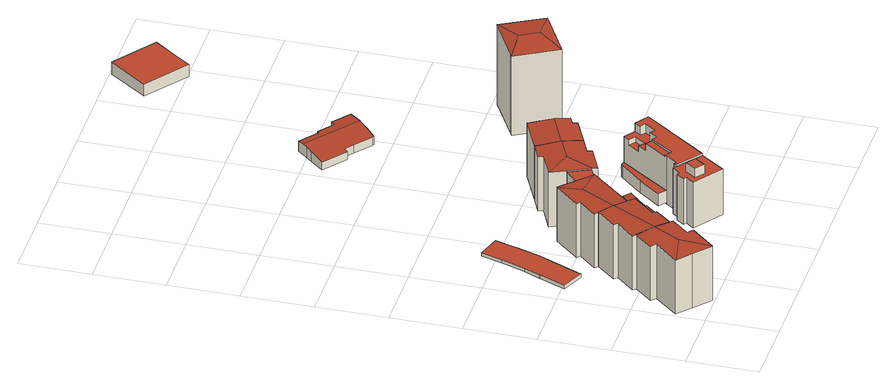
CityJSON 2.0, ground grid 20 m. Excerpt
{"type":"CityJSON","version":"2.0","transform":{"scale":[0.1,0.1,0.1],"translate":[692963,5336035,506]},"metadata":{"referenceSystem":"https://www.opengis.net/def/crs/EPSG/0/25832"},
"CityObjects":{
"building1":{"type":"Building","attributes":{"Gemeindeschluessel":"09162000","HoeheDach":"524.100","HoeheGrund":"506.784","Methode":"2000","NiedrigsteTraufeDesGebaeudes":"523.494","Geometrietyp2DReferenz":"3000","function":"31001_1000","roofType":"3200","measuredHeight":17.32,"storeysAboveGround":5},"address":[{"country":"Germany","locality":"München","thoroughfareName":"Oettingenstraße 62"}],"geometry":[{"type":"Solid","lod":"2","boundaries":[[[[0,1,2,3]],[[1,0,4,5,6,7,8,9]],[[10,11,6,5,12]],[[13,14,15,9,8]],[[16,17,18,19]],[[20,21,22,23,24]],[[15,2,1,9]],[[13,21,20,14]],[[6,11,25,16,19,23,22,7]],[[22,21,13,8,7]],[[4,0,3,26]],[[25,11,10,27]],[[19,18,24,23]],[[25,27,17,16]],[[14,20,24,18,17,27,10,12,26,3,2,15]],[[5,4,26,12]]]],"semantics":{"surfaces":[{"type":"WallSurface"},{"type":"RoofSurface","Dachneigung":"85.106","Dachorientierung":"119.418","Flaeche":"68.062","Z_MAX":"17.316","Z_MAX_ASL":"524.100","Z_MIN":"16.774","Z_MIN_ASL":"523.557"},{"type":"RoofSurface","Dachneigung":"85.106","Dachorientierung":"299.418","Flaeche":"74.211","Z_MAX":"17.316","Z_MAX_ASL":"524.100","Z_MIN":"16.711","Z_MIN_ASL":"523.494"},{"type":"RoofSurface","Dachneigung":"85.931","Dachorientierung":"236.904","Flaeche":"41.342","Z_MAX":"17.316","Z_MAX_ASL":"524.100","Z_MIN":"16.726","Z_MIN_ASL":"523.510"},{"type":"GroundSurface"}],"values":[[0,1,0,0,0,0,0,0,2,3,0,0,0,0,4,0]]}}]},
"building2":{"type":"Building","attributes":{"Gemeindeschluessel":"09162000","HoeheDach":"524.100","HoeheGrund":"506.849","Methode":"2000","NiedrigsteTraufeDesGebaeudes":"523.621","Geometrietyp2DReferenz":"3000","function":"31001_1000","roofType":"3100","measuredHeight":17.25,"storeysAboveGround":5},"address":[{"country":"Germany","locality":"München","thoroughfareName":"Oettingenstraße 64"}],"geometry":[{"type":"Solid","lod":"2","boundaries":[[[[28,29,30,31]],[[32,33,34,35]],[[36,37,38,39]],[[37,40,41,38]],[[40,42,43,44,41]],[[31,30,45,39,38,41,44,35,34,46,47,48]],[[43,42,49,50,51,52,33,32]],[[53,36,39,45]],[[51,50,48,47]],[[33,52,46,34]],[[52,51,47,46]],[[50,49,28,31,48]],[[29,53,45,30]],[[43,32,35,44]],[[37,36,53,29,28,49,42,40]]]],"semantics":{"surfaces":[{"type":"WallSurface"},{"type":"GroundSurface"},{"type":"RoofSurface","Dachneigung":"85.957","Dachorientierung":"298.184","Flaeche":"83.254","Z_MAX":"17.251","Z_MAX_ASL":"524.100","Z_MIN":"16.772","Z_MIN_ASL":"523.621"},{"type":"RoofSurface","Dachneigung":"85.957","Dachorientierung":"118.184","Flaeche":"83.237","Z_MAX":"17.251","Z_MAX_ASL":"524.100","Z_MIN":"16.773","Z_MIN_ASL":"523.621"}],"values":[[0,0,0,0,0,1,2,0,0,0,0,0,0,0,3]]}}]},
"building3":{"type":"Building","attributes":{"Gemeindeschluessel":"09162000","HoeheDach":"508.620","HoeheGrund":"507.620","Methode":"2000","NiedrigsteTraufeDesGebaeudes":"508.620","Geometrietyp2DReferenz":"3000","function":"53001_1800","roofType":"1000","measuredHeight":1},"geometry":[{"type":"Solid","lod":"2","boundaries":[[[[54,55,56,57]],[[58,59,60,61]],[[62,63,64,65]],[[66,54,57,67]],[[55,62,65,56]],[[68,67,57,56,65,64,69,70,71,72,73,61,60]],[[74,75,70,69]],[[59,76,68,60]],[[63,74,69,64]],[[77,58,61,73]],[[76,66,67,68]],[[78,77,73,72]],[[77,78,79,75,74,63,62,55,54,66,76,59,58]],[[79,78,72,71]],[[75,79,71,70]]]],"semantics":{"surfaces":[{"type":"WallSurface"},{"type":"GroundSurface"},{"type":"RoofSurface","Dachneigung":"90.000","Dachorientierung":"-1.000","Flaeche":"189.374","Z_MAX":"1.000","Z_MAX_ASL":"508.620","Z_MIN":"1.000","Z_MIN_ASL":"508.620"}],"values":[[0,0,0,0,0,1,0,0,0,0,0,0,2,0,0]]}}]},
"building4":{"type":"Building","attributes":{"Gemeindeschluessel":"09162000","HoeheDach":"524.100","HoeheGrund":"506.938","Methode":"2000","NiedrigsteTraufeDesGebaeudes":"523.472","Geometrietyp2DReferenz":"3000","function":"31001_1000","roofType":"3200","measuredHeight":17.16,"storeysAboveGround":5},"address":[{"country":"Germany","locality":"München","thoroughfareName":"Oettingenstraße 66"}],"geometry":[{"type":"Solid","lod":"2","boundaries":[[[[80,49,81,82]],[[83,84,85,86,87]],[[31,81,49,88,48]],[[89,90,86,85,80,82]],[[88,91,92,48]],[[31,93,82,81]],[[94,95,90,89]],[[91,96,97,92]],[[96,84,83,97]],[[86,90,95,87]],[[48,92,97,83,87,95,94,93,31]],[[89,82,93,94]],[[49,80,85,84,96,91,88]]]],"semantics":{"surfaces":[{"type":"RoofSurface","Dachneigung":"85.316","Dachorientierung":"119.510","Flaeche":"75.655","Z_MAX":"17.162","Z_MAX_ASL":"524.100","Z_MIN":"16.537","Z_MIN_ASL":"523.474"},{"type":"WallSurface"},{"type":"RoofSurface","Dachneigung":"84.637","Dachorientierung":"57.600","Flaeche":"30.318","Z_MAX":"17.162","Z_MAX_ASL":"524.100","Z_MIN":"16.534","Z_MIN_ASL":"523.472"},{"type":"GroundSurface"},{"type":"RoofSurface","Dachneigung":"85.316","Dachorientierung":"299.510","Flaeche":"69.180","Z_MAX":"17.162","Z_MAX_ASL":"524.100","Z_MIN":"16.678","Z_MIN_ASL":"523.616"}],"values":[[0,1,1,2,1,1,1,1,1,1,3,1,4]]}}]},
"building5":{"type":"Building","attributes":{"Gemeindeschluessel":"09162000","HoeheDach":"509.480","HoeheGrund":"506.800","Methode":"2000","NiedrigsteTraufeDesGebaeudes":"508.905","Geometrietyp2DReferenz":"3000","function":"31001_2000","roofType":"1000","measuredHeight":2.68},"geometry":[{"type":"Solid","lod":"2","boundaries":[[[[98,99,100,101]],[[102,103,104,105]],[[106,107,108,109,110]],[[111,112,113,114]],[[100,99,113,112,115,116]],[[117,118,119,120,121,105,104,122,123,101,100,116]],[[120,109,108,124,125,121]],[[119,118,106,110]],[[110,109,120,119]],[[99,98,126,114,113]],[[127,124,108,107]],[[124,127,128,115,112,111,129,103,102,125]],[[125,102,105,121]],[[115,128,117,116]],[[126,98,101,123]],[[118,117,128,127,107,106]],[[103,129,122,104]],[[122,129,111,114,126,123]]]],"semantics":{"surfaces":[{"type":"WallSurface"},{"type":"RoofSurface","Dachneigung":"83.745","Dachorientierung":"311.347","Flaeche":"33.680","Z_MAX":"2.573","Z_MAX_ASL":"509.373","Z_MIN":"2.105","Z_MIN_ASL":"508.905"},{"type":"GroundSurface"},{"type":"RoofSurface","Dachneigung":"84.740","Dachorientierung":"311.347","Flaeche":"20.757","Z_MAX":"2.425","Z_MAX_ASL":"509.225","Z_MIN":"2.142","Z_MIN_ASL":"508.942"},{"type":"RoofSurface","Dachneigung":"90.000","Dachorientierung":"-1.000","Flaeche":"67.833","Z_MAX":"2.680","Z_MAX_ASL":"509.480","Z_MIN":"2.680","Z_MIN_ASL":"509.480"}],"values":[[0,0,1,0,0,2,0,0,0,3,0,4,0,0,0,0,0,0]]}}]},
"building6":{"type":"Building","attributes":{"Gemeindeschluessel":"09162000","HoeheDach":"523.415","HoeheGrund":"506.940","Methode":"1000","NiedrigsteTraufeDesGebaeudes":"523.415","Geometrietyp2DReferenz":"3000","function":"51009_1610","roofType":"1000","measuredHeight":16.48},"geometry":[{"type":"Solid","lod":"2","boundaries":[[[[130,131,94,132]],[[133,131,130,134]],[[134,135,95,133]],[[95,135,132,94]],[[134,130,132,135]],[[131,133,95,94]]]],"semantics":{"surfaces":[{"type":"WallSurface"},{"type":"RoofSurface","Dachneigung":"90.000","Dachorientierung":"-1.000","Flaeche":"23.153","Z_MAX":"16.475","Z_MAX_ASL":"523.415","Z_MIN":"16.475","Z_MIN_ASL":"523.415"},{"type":"GroundSurface"}],"values":[[0,1,0,2,0,0]]}}]},
"building7":{"type":"Building","attributes":{"Gemeindeschluessel":"09162000","HoeheDach":"524.220","HoeheGrund":"507.319","Methode":"2000","NiedrigsteTraufeDesGebaeudes":"521.450","Geometrietyp2DReferenz":"3000","function":"31001_1000","roofType":"1000","measuredHeight":16.9,"storeysAboveGround":5},"address":[{"country":"Germany","locality":"München","thoroughfareName":"Lerchenfeldstraße 33"}],"geometry":[{"type":"Solid","lod":"2","boundaries":[[[[136,137,138,139,140,141]],[[142,143,144,145]],[[140,139,138,146,147,148,149,150,151,152,153,154,155]],[[156,151,150,157]],[[138,137,158,159,147,146]],[[159,160,148,147]],[[161,162,155,154]],[[143,163,164,144]],[[161,165,166,156,157,167,160,159,158,137,136,141,162],[145,144,164,168]],[[157,150,149,148,160,167]],[[163,169,168,164]],[[161,154,153,152,166,165]],[[142,169,163,143]],[[169,142,145,168]],[[156,166,152,151]],[[162,141,140,155]]]],"semantics":{"surfaces":[{"type":"WallSurface"},{"type":"GroundSurface"},{"type":"RoofSurface","Dachneigung":"90.000","Dachorientierung":"-1.000","Flaeche":"74.960","Z_MAX":"14.131","Z_MAX_ASL":"521.450","Z_MIN":"14.131","Z_MIN_ASL":"521.450"},{"type":"RoofSurface","Dachneigung":"90.000","Dachorientierung":"-1.000","Flaeche":"11.739","Z_MAX":"16.901","Z_MAX_ASL":"524.220","Z_MIN":"16.901","Z_MIN_ASL":"524.220"}],"values":[[0,0,1,0,0,0,0,0,2,0,0,0,3,0,0,0]]}}]},
"building8":{"type":"Building","attributes":{"Gemeindeschluessel":"09162000","HoeheDach":"524.280","HoeheGrund":"506.823","Methode":"2000","NiedrigsteTraufeDesGebaeudes":"523.596","Geometrietyp2DReferenz":"3000","function":"31001_1000","roofType":"3200","measuredHeight":17.46,"storeysAboveGround":5},"address":[{"country":"Germany","locality":"München","thoroughfareName":"Oettingenstraße 68"}],"geometry":[{"type":"Solid","lod":"2","boundaries":[[[[170,171,172,173]],[[174,175,176,177]],[[178,179,180,181,182]],[[183,174,177,172,171]],[[170,173,184,185]],[[186,181,180,187]],[[175,188,189,176]],[[190,191,192,182,181,186]],[[174,183,192,191,188,175]],[[187,193,190,186]],[[170,185,178,182,192,183,171]],[[189,188,191,190,193]],[[173,172,177,176,189,193,187,180,179,184]],[[185,184,179,178]]]],"semantics":{"surfaces":[{"type":"WallSurface"},{"type":"RoofSurface","Dachneigung":"84.628","Dachorientierung":"335.284","Flaeche":"68.333","Z_MAX":"17.457","Z_MAX_ASL":"524.280","Z_MIN":"16.776","Z_MIN_ASL":"523.598"},{"type":"RoofSurface","Dachneigung":"84.628","Dachorientierung":"245.108","Flaeche":"35.042","Z_MAX":"17.457","Z_MAX_ASL":"524.280","Z_MIN":"16.901","Z_MIN_ASL":"523.724"},{"type":"RoofSurface","Dachneigung":"84.628","Dachorientierung":"155.284","Flaeche":"73.468","Z_MAX":"17.457","Z_MAX_ASL":"524.280","Z_MIN":"16.774","Z_MIN_ASL":"523.596"},{"type":"GroundSurface"}],"values":[[0,0,0,0,0,0,0,1,2,0,3,0,4,0]]}}]},
"building9":{"type":"Building","attributes":{"Gemeindeschluessel":"09162000","HoeheDach":"511.164","HoeheGrund":"507.521","Methode":"1000","NiedrigsteTraufeDesGebaeudes":"511.164","Geometrietyp2DReferenz":"3000","function":"31001_1000","roofType":"1000","measuredHeight":3.64},"geometry":[{"type":"Solid","lod":"2","boundaries":[[[[194,195,196,197]],[[198,199,200,201]],[[199,202,203,200]],[[195,194,204,202,199,198,205,206,207,208,209]],[[207,206,210,211,212,208]],[[213,212,211,210,214,201,200,203,215,197,196]],[[196,195,209,208,212,213]],[[202,204,215,203]],[[205,198,201,214]],[[204,194,197,215]],[[206,205,214,210]]]],"semantics":{"surfaces":[{"type":"WallSurface"},{"type":"RoofSurface","Dachneigung":"90.000","Dachorientierung":"-1.000","Flaeche":"35.221","Z_MAX":"3.643","Z_MAX_ASL":"511.164","Z_MIN":"3.643","Z_MIN_ASL":"511.164"},{"type":"GroundSurface"}],"values":[[0,0,0,1,0,2,0,0,0,0,0]]}}]},
"building10":{"type":"Building","attributes":{"Gemeindeschluessel":"09162000","HoeheDach":"522.000","HoeheGrund":"506.970","Methode":"2000","NiedrigsteTraufeDesGebaeudes":"517.740","Geometrietyp2DReferenz":"3000","function":"31001_1000","roofType":"1000","measuredHeight":15.03,"storeysAboveGround":5},"address":[{"country":"Germany","locality":"München","thoroughfareName":"Lerchenfeldstraße 35"}],"geometry":[{"type":"Solid","lod":"2","boundaries":[[[[216,217,218,219]],[[220,221,222,223,224,225,226,227,228,229,230,231,232,233]],[[234,235,236,237]],[[238,216,219,239]],[[240,241,242,243]],[[244,245,246,247]],[[237,236,248,249]],[[231,230,229,228,227,226,250,251,252,245,244,253,254,217,216,238,255,241,240,256,232]],[[232,256,257,233]],[[256,240,243,257]],[[218,258,239,219]],[[223,222,221,220,233,257,243,242,259,260,261,262,263,264,265,266,225,224]],[[267,268,247,246,269,270,271,235,234,272,273,274,275]],[[252,251,270,269]],[[245,252,269,246]],[[254,253,268,267]],[[273,272,249,248]],[[238,239,258,274,273,248,236,235,271,264,263,262,261,260,259,255]],[[251,250,226,225,266,265,264,271,270]],[[272,234,237,249]],[[217,254,267,275,274,258,218]],[[241,255,259,242]],[[253,244,247,268]]]],"semantics":{"surfaces":[{"type":"WallSurface"},{"type":"RoofSurface","Dachneigung":"90.000","Dachorientierung":"-1.000","Flaeche":"8.231","Z_MAX":"10.770","Z_MAX_ASL":"517.740","Z_MIN":"10.770","Z_MIN_ASL":"517.740"},{"type":"RoofSurface","Dachneigung":"90.000","Dachorientierung":"-1.000","Flaeche":"125.911","Z_MAX":"15.030","Z_MAX_ASL":"522.000","Z_MIN":"15.030","Z_MIN_ASL":"522.000"},{"type":"RoofSurface","Dachneigung":"90.000","Dachorientierung":"-1.000","Flaeche":"16.849","Z_MAX":"14.580","Z_MAX_ASL":"521.550","Z_MIN":"14.580","Z_MIN_ASL":"521.550"},{"type":"GroundSurface"},{"type":"RoofSurface","Dachneigung":"90.000","Dachorientierung":"-1.000","Flaeche":"31.277","Z_MAX":"12.290","Z_MAX_ASL":"519.260","Z_MIN":"12.290","Z_MIN_ASL":"519.260"}],"values":[[0,0,0,0,0,0,1,2,0,0,3,4,5,0,0,0,0,0,0,0,0,0,0]]}}]},
"building11":{"type":"Building","attributes":{"Gemeindeschluessel":"09162000","HoeheDach":"524.310","HoeheGrund":"506.855","Methode":"2000","NiedrigsteTraufeDesGebaeudes":"523.575","Geometrietyp2DReferenz":"3000","function":"31001_1000","roofType":"3100","measuredHeight":17.45,"storeysAboveGround":5},"address":[{"country":"Germany","locality":"München","thoroughfareName":"Karolinenstraße 9"}],"geometry":[{"type":"Solid","lod":"2","boundaries":[[[[276,277,278,279,280,281]],[[281,280,178,182,181]],[[282,283,284,285,182,178]],[[276,281,181,286]],[[181,182,285,286]],[[283,282,279,278]],[[276,286,285,284,277]],[[282,178,280,279]],[[284,283,278,277]]]],"semantics":{"surfaces":[{"type":"GroundSurface"},{"type":"WallSurface"},{"type":"RoofSurface","Dachneigung":"84.186","Dachorientierung":"154.977","Flaeche":"59.196","Z_MAX":"17.455","Z_MAX_ASL":"524.310","Z_MIN":"16.862","Z_MIN_ASL":"523.717"},{"type":"RoofSurface","Dachneigung":"84.186","Dachorientierung":"334.977","Flaeche":"79.081","Z_MAX":"17.455","Z_MAX_ASL":"524.310","Z_MIN":"16.721","Z_MIN_ASL":"523.575"}],"values":[[0,1,2,1,3,1,1,1,1]]}}]},
"building12":{"type":"Building","attributes":{"Gemeindeschluessel":"09162000","HoeheDach":"511.438","HoeheGrund":"508.100","Methode":"2000","NiedrigsteTraufeDesGebaeudes":"510.478","Geometrietyp2DReferenz":"3000","function":"31001_9998","roofType":"3100","measuredHeight":3.34,"storeysAboveGround":1},"address":[{"country":"Germany","locality":"München","thoroughfareName":"Oettingenstraße 74"}],"geometry":[{"type":"Solid","lod":"2","boundaries":[[[[287,288,289,290]],[[291,292,293,294]],[[295,296,297,298]],[[299,300,290,289,301,302,303,294,293,304,305,306,307,308,309,310,311,298,297,312,313]],[[314,315,308,307,306,316]],[[313,312,317,318,319,299]],[[320,321,302,301]],[[322,310,309,308,315,323]],[[324,291,294,303]],[[319,325,300,299]],[[326,295,298,311]],[[288,320,301,289]],[[292,327,304,293]],[[318,317,296,295,326,322,323,315,314,328]],[[324,321,320,288,287,325,319,318,328,314,316,329,327,292,291]],[[329,316,306,305,304,327]],[[321,324,303,302]],[[325,287,290,300]],[[296,317,312,297]],[[322,326,311,310]]]],"semantics":{"surfaces":[{"type":"WallSurface"},{"type":"GroundSurface"},{"type":"RoofSurface","Dachneigung":"83.876","Dachorientierung":"40.430","Flaeche":"57.680","Z_MAX":"3.337","Z_MAX_ASL":"511.438","Z_MIN":"2.865","Z_MIN_ASL":"510.965"},{"type":"RoofSurface","Dachneigung":"83.875","Dachorientierung":"220.430","Flaeche":"148.459","Z_MAX":"3.337","Z_MAX_ASL":"511.438","Z_MIN":"2.378","Z_MIN_ASL":"510.478"}],"values":[[0,0,0,1,0,0,0,0,0,0,0,0,0,2,3,0,0,0,0,0]]}}]},
"building13":{"type":"Building","attributes":{"Gemeindeschluessel":"09162000","HoeheDach":"532.560","HoeheGrund":"506.849","Methode":"2000","NiedrigsteTraufeDesGebaeudes":"531.553","Geometrietyp2DReferenz":"3000","function":"31001_1000","roofType":"3200","measuredHeight":25.71,"storeysAboveGround":8},"address":[{"country":"Germany","locality":"München","thoroughfareName":"Karolinenstraße 6"}],"geometry":[{"type":"Solid","lod":"2","boundaries":[[[[330,331,332,333]],[[334,335,336,337,338,339,340]],[[339,341,342,340]],[[341,343,344,342]],[[333,332,336,335]],[[345,341,339,338]],[[340,342,344,334]],[[337,331,345,338]],[[343,330,333,344]],[[332,331,337,336]],[[341,345,331,330,343]],[[334,344,333,335]]]],"semantics":{"surfaces":[{"type":"RoofSurface","Dachneigung":"75.660","Dachorientierung":"330.810","Flaeche":"31.370","Z_MAX":"25.711","Z_MAX_ASL":"532.560","Z_MIN":"24.704","Z_MIN_ASL":"531.553"},{"type":"GroundSurface"},{"type":"WallSurface"},{"type":"RoofSurface","Dachneigung":"75.660","Dachorientierung":"150.810","Flaeche":"31.176","Z_MAX":"25.711","Z_MAX_ASL":"532.560","Z_MIN":"24.713","Z_MIN_ASL":"531.563"},{"type":"RoofSurface","Dachneigung":"82.689","Dachorientierung":"241.696","Flaeche":"76.069","Z_MAX":"25.711","Z_MAX_ASL":"532.560","Z_MIN":"24.707","Z_MIN_ASL":"531.556"},{"type":"RoofSurface","Dachneigung":"82.689","Dachorientierung":"61.696","Flaeche":"75.206","Z_MAX":"25.711","Z_MAX_ASL":"532.560","Z_MIN":"24.710","Z_MIN_ASL":"531.559"}],"values":[[0,1,2,3,2,2,2,2,4,2,5,2]]}}]},
"building14":{"type":"Building","attributes":{"Gemeindeschluessel":"09162000","HoeheDach":"509.860","HoeheGrund":"506.208","Methode":"2000","NiedrigsteTraufeDesGebaeudes":"509.860","Geometrietyp2DReferenz":"3000","function":"31001_3020","roofType":"1000","measuredHeight":3.65,"storeysAboveGround":1},"geometry":[{"type":"Solid","lod":"2","boundaries":[[[[346,347,348,349]],[[347,346,350,351,352]],[[350,346,349,353]],[[351,350,353,354]],[[353,349,348,355,354]],[[347,352,355,348]],[[352,351,354,355]]]],"semantics":{"surfaces":[{"type":"WallSurface"},{"type":"RoofSurface","Dachneigung":"90.000","Dachorientierung":"-1.000","Flaeche":"204.213","Z_MAX":"3.652","Z_MAX_ASL":"509.860","Z_MIN":"3.652","Z_MIN_ASL":"509.860"},{"type":"GroundSurface"}],"values":[[0,1,0,0,2,0,0]]}}]}
},
"vertices":[
[180,135,176],[137,86,177],[137,86,8],[180,135,8],[172,143,177],[171,142,177],[135,173,181],[93,98,181],[91,5,177],[152,73,176],[92,212,8],[92,212,176],[171,142,8],[90,5,177],[90,5,8],[152,73,8],[47,161,175],[47,161,8],[62,148,8],[62,148,177],[41,48,8],[41,48,176],[4,81,175],[3,82,175],[3,82,8],[91,210,176],[172,143,8],[91,210,8],
[239,275,178],[258,259,176],[258,259,9],[239,275,9],[91,210,177],[82,218,176],[82,218,9],[91,210,9],[211,188,177],[172,143,178],[172,143,9],[211,188,9],[171,142,178],[171,142,9],[135,174,181],[92,212,177],[92,212,9],[202,196,9],[130,271,9],[121,280,9],[168,333,9],[205,303,181],[168,333,178],[121,280,177],[130,271,177],[202,196,178],
[85,510,26],[108,578,26],[108,578,16],[85,510,16],[96,361,26],[32,389,26],[32,389,16],[96,361,16],[126,638,26],[193,618,26],[193,618,16],[126,638,16],[64,464,26],[64,464,16],[64,463,16],[175,557,16],[174,556,16],[151,486,16],[150,483,16],[128,435,16],[175,557,26],[174,556,26],[64,463,26],[128,435,26],[150,483,26],[151,486,26],
[258,397,181],[239,275,177],[342,390,175],[194,399,9],[194,399,176],[254,466,178],[256,468,178],[256,468,9],[168,333,177],[340,392,175],[298,430,176],[159,341,176],[159,341,9],[342,390,9],[340,392,9],[298,430,9],[203,391,177],[203,391,9],
[493,332,32],[460,299,32],[460,299,8],[493,332,8],[314,214,35],[405,307,35],[405,307,8],[314,214,8],[302,117,34],[355,177,34],[325,203,29],[268,142,29],[293,125,32],[420,295,35],[441,277,35],[441,277,32],[420,295,29],[411,242,35],[411,242,8],[357,178,8],[302,117,8],[293,125,8],[268,142,8],[326,203,8],[419,295,8],[472,350,8],[325,203,35],[326,203,35],[472,350,30],[355,177,35],[357,178,35],[419,295,35],
[364,404,174],[340,392,174],[364,404,9],[298,430,174],[337,463,174],[337,463,9],
[411,152,155],[419,162,155],[419,162,13],[411,152,13],[401,139,13],[401,139,155],[473,153,182],[451,123,182],[451,123,155],[473,153,155],[416,164,13],[412,167,13],[428,191,13],[433,188,13],[436,186,13],[453,208,13],[462,202,13],[493,178,13],[532,149,13],[482,81,13],[453,208,155],[436,186,155],[416,164,155],[412,167,155],[428,191,155],[532,149,155],[482,81,155],[426,141,182],[426,141,155],[493,178,155],[462,202,155],[433,188,155],[447,172,155],[447,172,182],
[447,423,176],[371,388,176],[371,388,8],[447,423,8],[364,404,177],[337,463,177],[337,463,8],[364,404,8],[489,459,177],[489,459,8],[431,576,8],[431,576,176],[463,511,183],[366,401,177],[441,437,8],[441,437,177],[383,553,176],[383,553,8],[317,507,177],[317,507,8],[388,540,177],[318,507,177],[394,479,183],[388,540,8],
[597,378,52],[498,238,52],[498,238,15],[597,378,15],[584,381,52],[587,382,52],[587,382,15],[584,381,15],[590,382,52],[590,382,15],[593,381,52],[582,379,52],[524,315,52],[515,304,52],[477,253,52],[479,252,52],[524,315,15],[515,304,15],[477,253,15],[479,252,15],[582,379,15],[593,381,15],
[518,230,160],[564,294,160],[564,294,155],[518,230,155],[565,194,10],[612,258,10],[622,272,10],[629,281,10],[651,312,10],[665,330,10],[665,330,160],[651,312,160],[629,281,160],[622,272,160],[612,258,160],[565,194,160],[532,149,160],[532,149,10],[603,349,133],[585,362,133],[585,362,117],[603,349,117],[501,242,160],[501,242,155],[468,209,160],[474,204,160],[474,204,10],[468,209,10],[607,297,160],[629,329,160],[629,329,133],[607,297,133],[563,331,117],[580,318,117],[664,331,160],[628,357,160],[615,339,160],[593,308,160],[577,285,160],[498,238,160],[462,202,160],[462,202,10],[547,307,155],[498,238,10],[501,242,10],[547,307,10],[563,331,10],[585,362,10],[597,378,10],[628,357,10],[664,331,10],[577,285,133],[593,308,133],[615,339,133],[628,357,133],[597,378,133],[580,318,133],[563,331,133],[547,307,133],[564,294,133],
[531,622,9],[579,518,9],[557,507,9],[563,494,9],[489,459,9],[431,576,9],[563,494,177],[557,507,179],[579,518,179],[561,557,183],[531,622,176],
[583,1067,50],[557,1042,46],[557,1042,21],[583,1067,21],[471,1090,45],[406,1142,45],[406,1142,21],[471,1090,21],[580,1154,51],[591,1165,50],[591,1165,21],[580,1154,21],[604,1088,21],[600,1084,21],[552,1045,21],[506,1082,21],[482,1101,21],[439,1179,21],[448,1190,21],[454,1197,21],[464,1209,21],[477,1224,21],[479,1223,21],[530,1183,21],[535,1189,21],[639,1126,21],[609,1094,21],[464,1209,54],[477,1224,52],[454,1197,53],[639,1126,50],[609,1094,54],[604,1088,53],[552,1045,46],[506,1082,46],[530,1183,52],[479,1223,52],[482,1101,46],[600,1084,53],[535,1189,51],[439,1179,50],[465,1208,54],[448,1190,52],
[795,715,266],[844,786,256],[719,717,256],[708,711,256],[773,592,9],[708,711,9],[719,717,9],[844,786,9],[875,731,9],[909,668,9],[778,595,9],[909,668,256],[778,595,256],[822,664,266],[773,592,256],[875,731,256],
[854,1707,39],[814,1653,39],[814,1653,2],[854,1707,2],[733,1796,39],[653,1687,39],[773,1598,39],[733,1796,2],[653,1687,2],[773,1598,2]
]}
